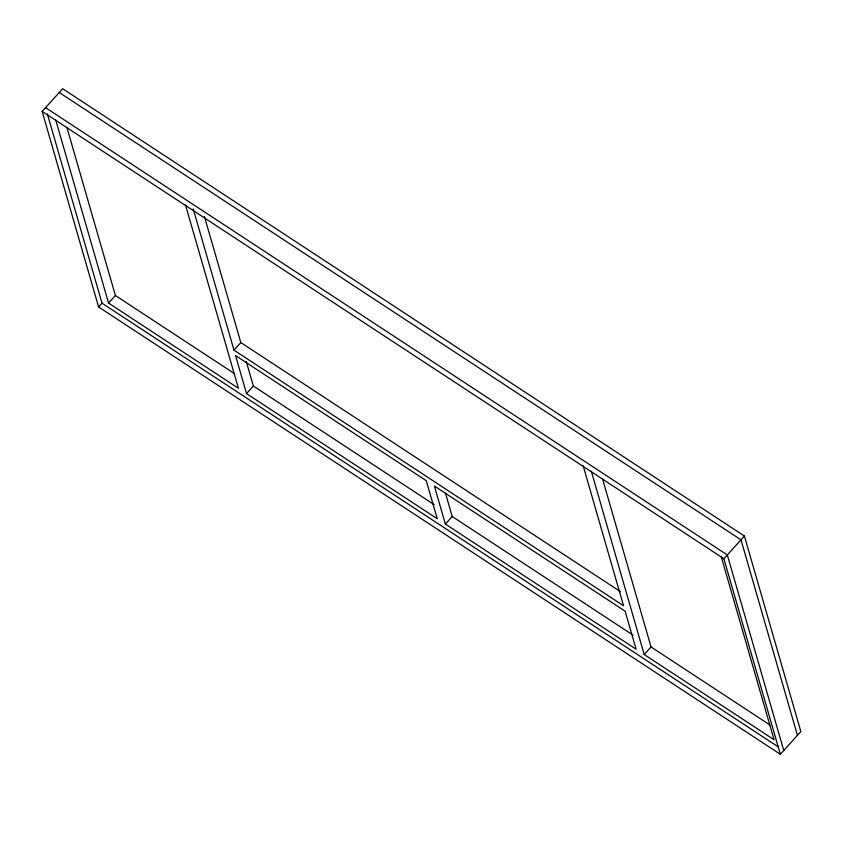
<?xml version="1.0" encoding="UTF-8"?>
<svg xmlns="http://www.w3.org/2000/svg" width="843" height="843" viewBox="0 0 843 843"><rect width="100%" height="100%" fill="white"/><g stroke="black" fill="none" stroke-linecap="round" stroke-linejoin="round"><path stroke-width="1.26" d="M42.15 111.424L62.667 88.726L744.411 536.043L800.85 731.576L780.333 754.274L98.589 306.957L42.15 111.424L723.895 558.74L780.333 754.274M98.589 306.957L102.003 303.174L47.387 113.942M185.471 204.86L238.411 388.275L108.557 303.069L115.396 295.503L66.839 127.272M583.156 465.8L623.557 605.759L233.985 350.14L240.824 342.574L204.427 216.493M246.525 393.597L235.555 355.577L426.284 480.721L437.254 518.74L246.525 393.597L253.364 386.031L246.282 361.499M445.367 524.061L434.398 486.042L625.127 611.186L636.096 649.205L445.367 524.061L452.206 516.496L445.483 493.197M723.895 558.74L744.411 536.043M721.134 556.327L774.074 739.732L644.21 654.526L651.049 646.971L602.492 478.74M59.242 92.509L740.997 539.826L797.436 735.359M45.564 107.641L727.319 554.957L783.758 750.491M240.824 342.574L620.49 591.691M115.396 295.503L234.249 373.481M253.364 386.031L434.229 504.704M452.206 516.496L633.072 635.169M651.049 646.971L769.901 724.948M102.003 303.174L778.258 746.887M591.28 471.121L644.21 654.526M193.226 208.927L233.985 350.14M55.617 119.664L108.557 303.069"/></g></svg>
